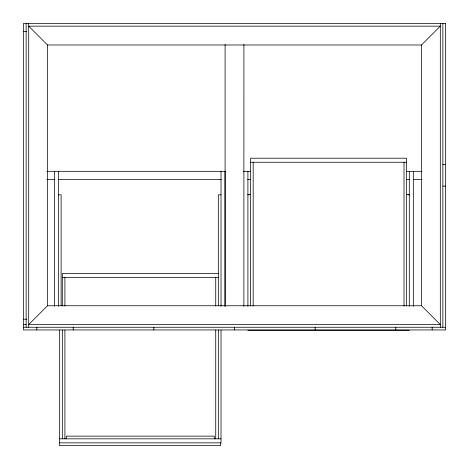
<?xml version="1.0" encoding="UTF-8"?>
<svg xmlns="http://www.w3.org/2000/svg" width="469" height="469" viewBox="0 0 469 469"><rect width="100%" height="100%" fill="white"/><g stroke="black" fill="none" stroke-linecap="round" stroke-linejoin="round"><path stroke-width="0.7" d="M47.51 305.747L28.691 324.566L440.309 324.566L421.49 305.747L47.51 305.747L47.51 44.977L28.691 26.153L440.309 26.153L421.49 44.977L47.51 44.977M23.45 31.534L26.809 31.534M250.593 162.245L406.611 162.245M442.859 164.596L445.55 164.596M46.906 171.32L225.706 171.32M243.294 171.32L250.622 171.32M406.705 171.32L422.094 171.32M46.906 179.387L54.967 179.387M58.631 179.387L221.309 179.387M247.691 179.387L250.622 179.387M406.705 179.387L409.636 179.387M413.3 179.387L422.094 179.387M442.859 186.105L445.55 186.105M247.902 194.506L250.593 194.506M406.611 194.506L409.302 194.506M58.42 194.846L61.111 194.846L61.111 305.665M221.016 194.846L218.325 194.846L218.325 305.981M247.902 194.846L249.244 194.846M407.954 194.846L409.97 194.846M218.325 273.486L62.307 273.486L62.307 305.981M62.307 277.519L218.325 277.519M23.45 319.19L26.809 319.19M23.45 324.566L26.141 324.566M23.45 327.256L445.55 327.256M247.902 330.282L409.302 330.282M59.616 438.832L221.016 438.832M442.859 23.45L442.859 327.256M440.309 23.468L440.309 327.256M432.154 327.256L432.154 329.942M421.49 44.977L421.49 305.747M413.33 171.32L413.33 306.321M409.302 171.32L409.302 306.321M406.611 306.058L406.611 158.211L250.593 158.211L250.593 306.058M404.02 162.245L404.02 306.04M395.813 327.256L395.813 329.942M315.156 327.256L315.156 329.942M253.178 162.245L253.178 306.04M247.902 171.32L247.902 306.321M243.909 44.438L243.868 306.321M234.5 327.256L234.5 329.942M225.091 44.438L225.091 306.28M225.05 171.32L225.05 306.321M221.016 171.32L221.016 306.321M221.016 330.194L221.016 442.859L59.282 442.859L59.282 445.55L220.682 445.55L220.682 442.859M218.325 330.07L218.325 438.832M215.734 277.519L215.734 305.981M215.734 330.07L215.734 438.832M214.327 438.832L214.327 436.141L66.24 436.141L66.24 438.832M153.844 327.256L153.844 329.942M73.187 327.256L73.187 329.942M64.898 277.519L64.898 305.981M64.898 330.07L64.898 438.832M62.307 330.07L62.307 438.832M59.616 330.194L59.616 442.859M58.42 171.32L58.42 306.321M54.386 171.32L54.386 306.321M36.846 327.256L36.846 329.942M28.691 23.468L28.691 327.256M26.141 23.468L26.141 327.256M445.55 23.45L23.45 23.468L23.45 329.942L445.55 329.942L445.55 23.45"/></g></svg>
